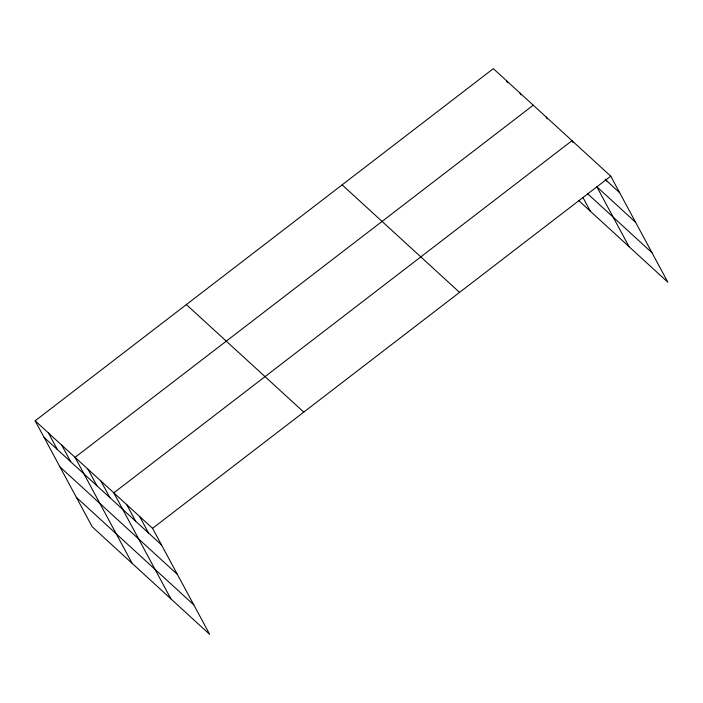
<?xml version="1.0" encoding="UTF-8"?>
<svg xmlns="http://www.w3.org/2000/svg" width="703" height="703" viewBox="0 0 703 703"><rect width="100%" height="100%" fill="white"/><g stroke="black" fill="none" stroke-linecap="round" stroke-linejoin="round"><path stroke-width="1.05" d="M35.15 420.807L152.569 528.322L209.661 634.352L92.242 526.837L35.15 420.807L493.339 68.648L610.758 176.163L667.85 282.193L578.613 200.487M533.261 105.204L75.072 457.363L132.164 563.393M152.569 528.322L610.758 176.163M605.151 179.432L619.677 192.736M635.574 222.253L596.829 186.778L629.097 246.718M587.374 193.536L651.953 252.676M342.133 184.863L459.56 292.378M186.348 304.592L303.775 412.107M44.069 437.371L161.497 544.887M59.966 466.897L177.393 574.413M76.346 497.311L193.764 604.826M605.775 179.063L606.759 180.908M572.998 142.524L572.005 140.688L113.824 492.838L170.917 598.868M546.178 117.032L547.171 118.869M582.901 197.394L590.353 211.234M519.948 93.016L520.941 94.861M506.643 80.836L507.636 82.673M139.66 516.494L148.579 533.059M126.742 504.666L135.661 521.239M100.907 481.01L109.826 497.583M87.989 469.191L96.909 485.755M61.767 445.175L70.687 461.748M48.454 432.986L57.382 449.56"/></g></svg>
